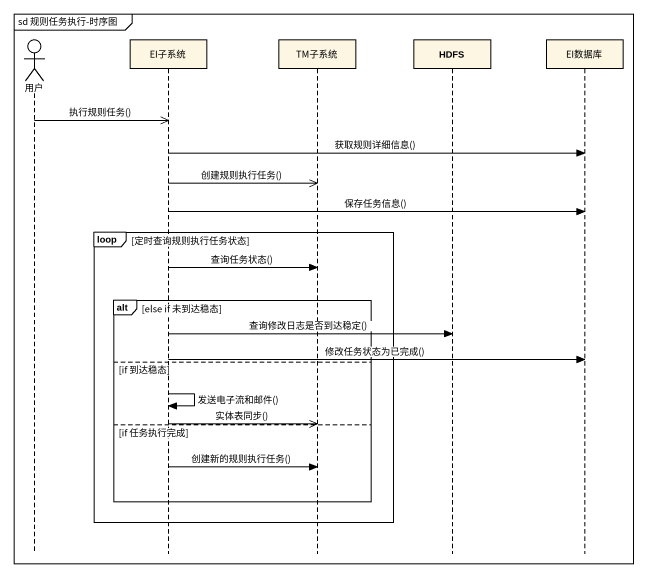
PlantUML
@startuml
mainframe sd 规则任务执行-时序图
hide footbox
actor 用户
participant EI子系统
participant TM子系统
participant HDFS
participant EI数据库

用户 ->> EI子系统 : 执行规则任务()
EI子系统 -> EI数据库 : 获取规则详细信息()
EI子系统 ->> TM子系统 : 创建规则执行任务()
EI子系统 -> EI数据库 : 保存任务信息()
loop 定时查询规则执行任务状态
  EI子系统 -> TM子系统 : 查询任务状态()
  alt else if 未到达稳态
    EI子系统 -> HDFS : 查询修改日志是否到达稳定()
    EI子系统 -> EI数据库 : 修改任务状态为已完成()
  else if 到达稳态
    EI子系统 -> EI子系统 : 发送电子流和邮件()
    EI子系统 ->> TM子系统 : 实体表同步()
  else if 任务执行完成
    EI子系统 -> TM子系统 : 创建新的规则执行任务()
  end
end
@enduml
